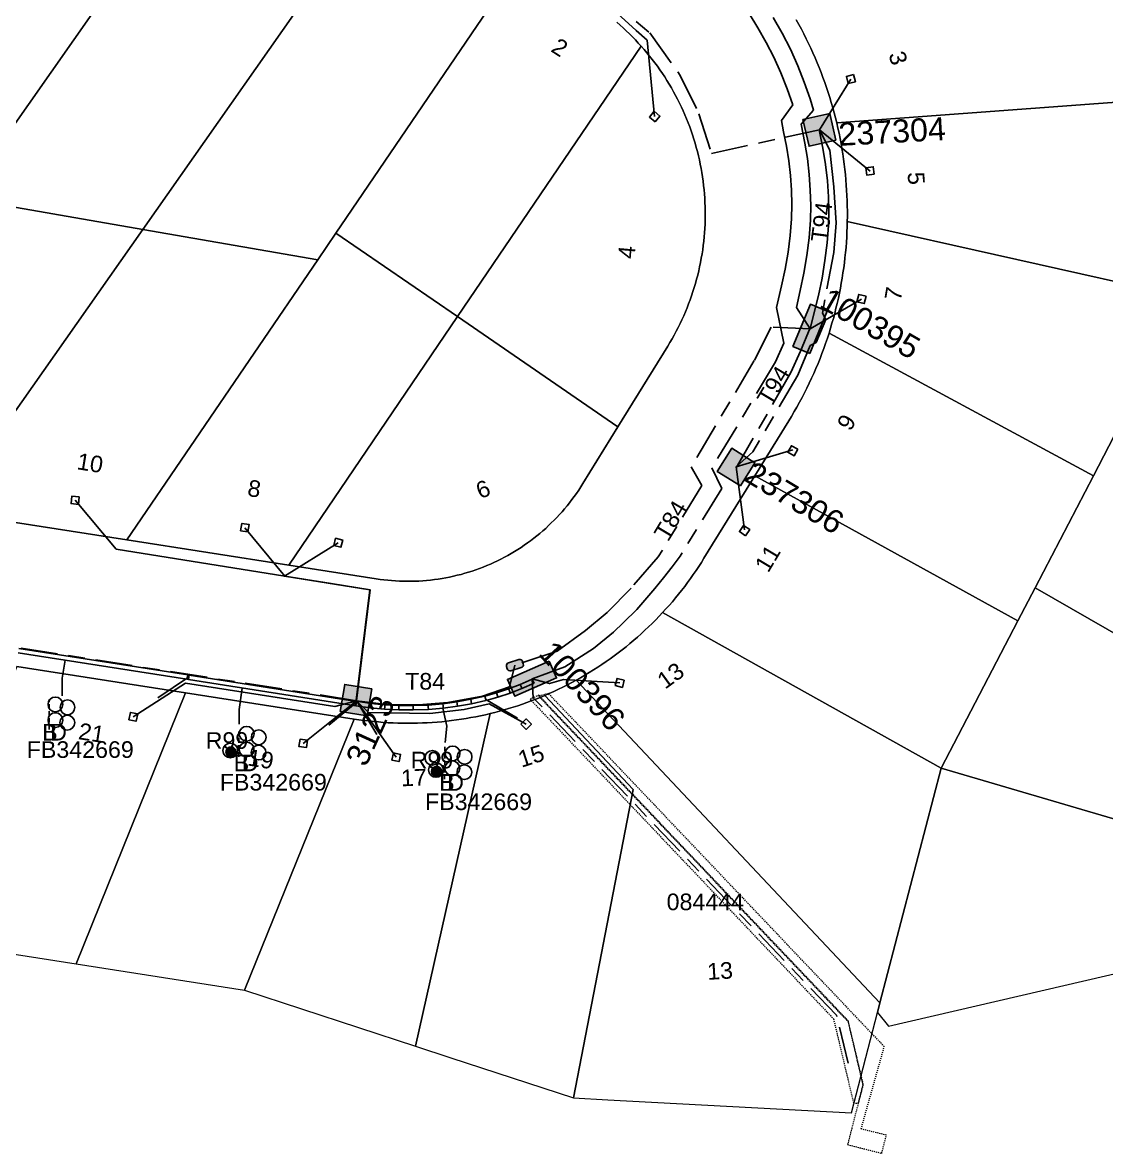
# Model space of a CAD drawing. Header units: metres. Extents: x 298214 to 299272, y 6265564 to 6266203.
# Drawn here: x 298433.9 to 298551.4, y 6265595 to 6265717.6 of the extents above; entities that cross this region are included whole.
import ezdxf
from ezdxf.enums import TextEntityAlignment as Align

# ---------------------------------------------------------------- set-up
doc = ezdxf.new("R2010")
doc.units = ezdxf.units.M
for name, pattern in [('Cable Exist UG', [8.2, 4, -1.2, 1.8, -1.2]), ('DASHED', [0.75, 0.5, -0.25]), ('HIDDEN', [0.375, 0.25, -0.125]), ('HIDDEN2', [0.1875, 0.125, -0.0625])]:
    doc.linetypes.add(name, pattern=pattern)
doc.layers.get('0').update_dxf_attribs({"color": 6})
for name, color, linetype, lineweight in [('Cadastre Land Parcels_SP_EXT', 9, 'Continuous', 5), ('Cadastre Other Property_SP_EXT', 9, 'HIDDEN', 5), ('Cadastre Roads_SP_EXT', 9, 'Continuous', 5)]:
    doc.layers.add(name, color=color, linetype=linetype, lineweight=lineweight)
for name, color, linetype in [('Duct_SP_EXT', 7, 'Continuous'), ('Equip_LV_EXT', 7, 'Continuous'), ('Mains_LV_EXT', 7, 'Continuous'), ('Mains_SL_EXT', 7, 'Continuous'), ('Services_SP_EXT', 7, 'Continuous'), ('SupportsUG_SP_LV_EXT', 7, 'Continuous'), ('SupportsUG_SP_LV_SL_EXT', 7, 'Continuous'), ('Trench_SP_EXT', 7, 'Continuous')]:
    doc.layers.add(name, color=color, linetype=linetype)
doc.layers.add('UNKNOWN_FEATURES', color=1, linetype='DASHED', plot=False)
doc.styles.add('COLUMN_LABEL', font='arial.ttf')
doc.styles.add('iecARIAL', font='arial.ttf', dxfattribs={"height": 2})
doc.styles.add('POLE_LABEL', font='arial.ttf')
doc.styles.get("Standard").update_dxf_attribs({"font": 'arial.ttf'})

# ---------------------------------------------------------------- blocks, each defined once
blk = doc.blocks.new('COLUMN_EXT')
blk.add_hatch(color=256).paths.add_polyline_path([(-1.49, 1.48), (-1.49, -1.49), (1.48, -1.49), (1.48, 1.48)])
blk.add_lwpolyline([(-1.49, -1.49), (1.48, -1.49), (1.48, 1.48), (-1.49, 1.48)], close=True)
for tag, height, style, flags, p in [('ASSET_NUM', 2.5, 'COLUMN_LABEL', 8, (2, 2)), ('STRUCTURE_PLANT_NUMBER', 0.2, 'POLE_LABEL', 9, (1.81, 0.03)), ('STREET_CODE', 0.2, 'COLUMN_LABEL', 9, (1.81, -0.2))]:
    blk.add_attdef(tag, text='', height=height, dxfattribs=dict(style=style, flags=flags)).set_placement(p, align=Align.MIDDLE_LEFT)
at = {"flags": 9}
for tag, p in [('COLUMN_TYPE', (1.81, -0.4)), ('OWNED_BY', (1.81, -0.6)), ('STATE', (1.81, -0.8)), ('USAGE', (1.81, -1)), ('LEGEND', (1.81, -1.2)), ('STREETNAME', (1.81, -1.6)), ('SUBURB', (1.81, -1.8)), ('LOCATION', (1.81, -1.4)), ('NOTES', (1.81, -2))]:
    blk.add_attdef(tag, text='', height=0.2, dxfattribs=at).set_placement(p, align=Align.MIDDLE_LEFT)
at = {"flags": 1}
blk.add_attdef('Z', (1.81, -2.35), '', height=0.2, dxfattribs=at)
blk = doc.blocks.new('PILLAR_EXT')
blk.add_hatch(color=256).paths.add_polyline_path([(-2.475, 0.99), (-2.475, -0.99), (2.475, -0.99), (2.475, 0.99)])
blk.add_lwpolyline([(-2.475, -0.99), (2.475, -0.99), (2.475, 0.99), (-2.475, 0.99)], close=True)
at = {"style": 'iecARIAL', "flags": 8}
blk.add_attdef('ASSET_NUM', (1.5, 3.5), '', height=2.5, dxfattribs=at)
for tag, p, flags in [('OWNED_BY', (0, -0.2), 9), ('STATE', (0, -0.4), 9), ('SUPPORT_TYPE', (0, -0.6), 9), ('USAGE', (0, -0.8), 9), ('LEGEND', (0, -1), 9), ('LOCATION', (0, -1.2), 9), ('NOTES', (0, -1.4), 9), ('STREETNAME', (0, -1.8), 9), ('SUBURB', (0, -2), 1), ('PARENT', (0, -1.6), 9)]:
    blk.add_attdef(tag, p, '', height=0.2, dxfattribs=dict(flags=flags))
blk = doc.blocks.new('DUCT_EXT')
blk.add_circle((0, 0.8), 0.8)
at = {"flags": 1}
blk.add_attdef('Z', (0, 0), '', height=0.2, dxfattribs=at)
at = {"flags": 9}
for tag, p in [('DUCT_CODE', (0, 0)), ('XSECT_TYPE', (0, -0.2)), ('STATE', (0, -0.6)), ('FB_REFERENCE', (0, -0.4)), ('NOTES', (0, -0.8))]:
    blk.add_attdef(tag, text='', height=0.2, dxfattribs=at).set_placement(p, align=Align.MIDDLE_LEFT)
blk = doc.blocks.new('CCP_EXT')
at = {"flags": 9}
for tag, p in [('STATE', (0, -1.8)), ('LEGEND', (0, -1.4)), ('LIFE_SUPPORT', (0, -1.6)), ('NOTES', (0, -2))]:
    blk.add_attdef(tag, text='', height=0.2, dxfattribs=at).set_placement(p, align=Align.MIDDLE_LEFT)
blk.add_wipeout([(0, 0.57), (0.57, 0), (0, -0.57), (-0.57, 0)])
blk.add_lwpolyline([(-0.57, 0), (0, 0.57), (0.57, 0), (0, -0.57), (-0.57, 0)])
at = {"flags": 1}
blk.add_attdef('Z', (0, 0), '', height=0.2, dxfattribs=at)
at = {"flags": 9}
for tag, p in [('CCP_TYPE', (0, 0)), ('CONSTRUCTED_VOLTAGE', (0, -0.2)), ('OPERATING_VOLTAGE', (0, -0.6)), ('ORIENTATION', (0, -0.8)), ('OWNED_BY', (0, -1)), ('NO_PHASES', (0, -0.4)), ('USAGE', (0, -1.2))]:
    blk.add_attdef(tag, text='', height=0.2, dxfattribs=at).set_placement(p, align=Align.MIDDLE_LEFT)
blk = doc.blocks.new('LV_STJ_EXT')
h = blk.add_hatch(color=256)
edge = h.paths.add_edge_path()
edge.add_ellipse((-0.59, 0.13), major_axis=(0.226, 0.226), ratio=1, start_angle=45, end_angle=135)
edge.add_line((-0.91, 0.13), (-0.91, -0.13))
edge.add_ellipse((-0.59, -0.13), major_axis=(0.226, 0.226), ratio=1, start_angle=135, end_angle=225)
edge.add_line((-0.59, -0.45), (0.59, -0.45))
edge.add_ellipse((0.59, -0.13), major_axis=(-0.226, 0.226), ratio=1, start_angle=135, end_angle=225)
edge.add_line((0.91, -0.13), (0.91, 0.13))
edge.add_ellipse((0.59, 0.13), major_axis=(-0.226, 0.226), ratio=1, start_angle=225, end_angle=315)
edge.add_line((0.59, 0.45), (-0.59, 0.45))
blk.add_lwpolyline([(-0.91, 0.13), (-0.91, -0.13, 0.414214), (-0.59, -0.45), (0.59, -0.45, 0.414214), (0.91, -0.13), (0.91, 0.13, 0.414214), (0.59, 0.45), (-0.59, 0.45, 0.414214)], format="xyb", close=True)
at = {"flags": 1}
blk.add_attdef('Z', (0, 0), '', height=0.2, dxfattribs=at)
at = {"flags": 9}
for tag, p in [('ORIENTATION', (0, 0)), ('USAGE', (0, -0.2)), ('LEGEND', (0, -0.4)), ('NOTES', (0, -0.6))]:
    blk.add_attdef(tag, text='', height=0.2, dxfattribs=at).set_placement(p, align=Align.MIDDLE_LEFT)
blk = doc.blocks.new('CABLE_LARGE_EXT')
h = blk.add_hatch(color=256)
edge = h.paths.add_edge_path()
edge.add_arc((0, 0.55), 0.55, 0, 360)
blk.add_circle((0, 0.55), 0.55)
at = {"flags": 1}
blk.add_attdef('Z', (0, 0), '', height=0.2, dxfattribs=at)
at = {"flags": 9}
for tag, p in [('COND_CODE', (0, 0)), ('STATE', (0, -0.4)), ('XSECT_SIZE', (0, -0.6)), ('FB_REFERENCE', (0, -0.2)), ('NOTES', (0, -0.8))]:
    blk.add_attdef(tag, text='', height=0.2, dxfattribs=at).set_placement(p, align=Align.MIDDLE_LEFT)

msp = doc.modelspace()

# ---------------------------------------------------------------- linework, layer by layer
at = {"layer": 'Cadastre Land Parcels_SP_EXT', "linetype": 'Continuous'}
for points in [[(298449, 6265729.46), (298429.24, 6265732.55), (298407.8, 6265701.99), (298427.34, 6265698.6), (298449, 6265729.46)], [(298468.76, 6265726.36), (298449, 6265729.46), (298427.34, 6265698.6), (298446.89, 6265695.21), (298468.76, 6265726.36)], [(298467.82, 6265694.81), (298487.25, 6265723.35), (298486.84, 6265723.45), (298486.44, 6265723.54), (298486.03, 6265723.63), (298485.62, 6265723.71), (298485.21, 6265723.78), (298484.8, 6265723.85), (298468.76, 6265726.36), (298446.89, 6265695.21), (298465.86, 6265691.92), (298467.82, 6265694.81)], [(298503.81, 6265682.54), (298504.05, 6265682.94), (298504.28, 6265683.34), (298504.51, 6265683.75), (298504.73, 6265684.16), (298504.95, 6265684.58), (298505.15, 6265685), (298505.35, 6265685.42), (298505.55, 6265685.84), (298505.73, 6265686.27), (298505.91, 6265686.7), (298506.08, 6265687.14), (298506.24, 6265687.57), (298506.4, 6265688.01), (298506.55, 6265688.46), (298506.69, 6265688.9), (298506.82, 6265689.35), (298506.94, 6265689.8), (298507.06, 6265690.25), (298507.17, 6265690.7), (298507.27, 6265691.16), (298507.37, 6265691.62), (298507.45, 6265692.08), (298507.53, 6265692.54), (298507.6, 6265693), (298507.66, 6265693.46), (298507.72, 6265693.92), (298507.76, 6265694.39), (298507.8, 6265694.85), (298507.83, 6265695.32), (298507.86, 6265695.78), (298507.87, 6265696.25), (298507.88, 6265696.72), (298507.88, 6265697.18), (298507.87, 6265697.65), (298507.85, 6265698.12), (298507.82, 6265698.58), (298507.79, 6265699.05), (298507.75, 6265699.51), (298507.7, 6265699.98), (298507.64, 6265700.44), (298507.58, 6265700.9), (298507.51, 6265701.36), (298507.43, 6265701.82), (298507.34, 6265702.28), (298507.24, 6265702.74), (298507.14, 6265703.19), (298507.03, 6265703.65), (298506.91, 6265704.1), (298506.78, 6265704.55), (298506.64, 6265704.99), (298506.5, 6265705.44), (298506.35, 6265705.88), (298506.19, 6265706.32), (298506.03, 6265706.76), (298505.86, 6265707.19), (298505.68, 6265707.62), (298505.49, 6265708.05), (298505.3, 6265708.47), (298505.09, 6265708.89), (298504.88, 6265709.31), (298504.67, 6265709.72), (298504.45, 6265710.13), (298504.22, 6265710.54), (298503.98, 6265710.94), (298503.73, 6265711.34), (298503.48, 6265711.73), (298503.23, 6265712.12), (298502.96, 6265712.51), (298502.69, 6265712.89), (298502.42, 6265713.26), (298502.13, 6265713.63), (298501.84, 6265714), (298501.55, 6265714.36), (298501.25, 6265714.72), (298500.94, 6265715.07), (298481.03, 6265685.75), (298498.42, 6265673.82), (298503.81, 6265682.54)], [(298565.69, 6265698.69), (298564.2, 6265709.85), (298522.13, 6265706.74), (298522.26, 6265706.18), (298522.38, 6265705.63), (298522.49, 6265705.07), (298522.6, 6265704.51), (298522.69, 6265703.96), (298522.78, 6265703.4), (298522.87, 6265702.83), (298522.94, 6265702.27), (298523.01, 6265701.71), (298523.07, 6265701.14), (298523.13, 6265700.58), (298523.17, 6265700.01), (298523.21, 6265699.45), (298523.24, 6265698.88), (298523.26, 6265698.31), (298523.28, 6265697.75), (298523.29, 6265697.18), (298523.29, 6265696.61), (298523.28, 6265696.05), (298560.04, 6265687.83), (298565.69, 6265698.69)], [(298446.89, 6265695.21), (298427.34, 6265698.6), (298405.66, 6265667.7), (298425.42, 6265664.62), (298446.89, 6265695.21)], [(298465.86, 6265691.92), (298446.89, 6265695.21), (298425.42, 6265664.62), (298445.18, 6265661.54), (298465.86, 6265691.92)], [(298481.03, 6265685.75), (298467.82, 6265694.81), (298465.86, 6265691.92), (298445.18, 6265661.54), (298462.72, 6265658.81), (298481.03, 6265685.75)], [(298476.41, 6265657.07), (298476.83, 6265657.09), (298477.25, 6265657.12), (298477.67, 6265657.15), (298478.09, 6265657.19), (298478.51, 6265657.24), (298478.93, 6265657.3), (298479.34, 6265657.37), (298479.76, 6265657.44), (298480.17, 6265657.52), (298480.58, 6265657.61), (298480.99, 6265657.71), (298481.4, 6265657.81), (298481.81, 6265657.93), (298482.21, 6265658.05), (298482.62, 6265658.17), (298483.01, 6265658.31), (298483.41, 6265658.45), (298483.8, 6265658.6), (298484.2, 6265658.76), (298484.58, 6265658.93), (298484.97, 6265659.1), (298485.35, 6265659.28), (298485.73, 6265659.47), (298486.1, 6265659.66), (298486.47, 6265659.86), (298486.84, 6265660.07), (298487.2, 6265660.29), (298487.56, 6265660.51), (298487.91, 6265660.74), (298488.26, 6265660.97), (298488.61, 6265661.22), (298488.95, 6265661.46), (298489.29, 6265661.72), (298489.62, 6265661.98), (298489.94, 6265662.25), (298490.26, 6265662.52), (298490.58, 6265662.8), (298490.89, 6265663.09), (298491.19, 6265663.38), (298491.49, 6265663.68), (298491.79, 6265663.98), (298492.07, 6265664.29), (298492.36, 6265664.6), (298492.63, 6265664.92), (298492.9, 6265665.24), (298493.17, 6265665.57), (298493.42, 6265665.91), (298493.67, 6265666.25), (298493.92, 6265666.59), (298494.16, 6265666.94), (298494.39, 6265667.29), (298494.61, 6265667.65), (298498.42, 6265673.82), (298481.03, 6265685.75), (298462.72, 6265658.81), (298472.2, 6265657.33), (298472.62, 6265657.27), (298473.04, 6265657.21), (298473.46, 6265657.17), (298473.88, 6265657.13), (298474.3, 6265657.1), (298474.72, 6265657.08), (298475.14, 6265657.07), (298475.56, 6265657.06), (298475.99, 6265657.06), (298476.41, 6265657.07)], [(298543.64, 6265656.36), (298549.97, 6265668.5), (298521.3, 6265683.96), (298521.12, 6265683.4), (298520.93, 6265682.85), (298520.74, 6265682.3), (298520.53, 6265681.76), (298520.32, 6265681.21), (298520.11, 6265680.67), (298519.88, 6265680.13), (298519.65, 6265679.6), (298519.41, 6265679.07), (298519.16, 6265678.54), (298518.91, 6265678.01), (298518.65, 6265677.49), (298518.38, 6265676.98), (298518.1, 6265676.46), (298517.82, 6265675.95), (298517.53, 6265675.45), (298517.24, 6265674.94), (298516.93, 6265674.45), (298513.26, 6265668.49), (298541.76, 6265652.76), (298543.64, 6265656.36)], [(298541.76, 6265652.76), (298513.26, 6265668.49), (298507.74, 6265659.55), (298507.46, 6265659.1), (298507.17, 6265658.66), (298506.88, 6265658.22), (298506.58, 6265657.78), (298506.28, 6265657.35), (298505.96, 6265656.92), (298505.65, 6265656.5), (298505.32, 6265656.08), (298504.99, 6265655.67), (298504.66, 6265655.26), (298504.32, 6265654.85), (298503.97, 6265654.45), (298503.62, 6265654.06), (298503.26, 6265653.67), (298533.44, 6265636.8), (298541.76, 6265652.76)], [(298566.18, 6265627.62), (298566.29, 6265628), (298566.41, 6265628.38), (298566.53, 6265628.76), (298566.67, 6265629.13), (298566.81, 6265629.51), (298566.96, 6265629.88), (298567.11, 6265630.25), (298567.27, 6265630.61), (298567.44, 6265630.97), (298567.61, 6265631.33), (298567.79, 6265631.69), (298567.98, 6265632.04), (298568.17, 6265632.39), (298568.37, 6265632.73), (298568.58, 6265633.07), (298572.68, 6265639.71), (298543.64, 6265656.36), (298541.76, 6265652.76), (298533.44, 6265636.8), (298566.07, 6265627.23), (298566.18, 6265627.62)], [(298533.44, 6265636.8), (298503.26, 6265653.67), (298502.89, 6265653.27), (298502.51, 6265652.88), (298502.13, 6265652.5), (298501.74, 6265652.12), (298501.34, 6265651.75), (298500.94, 6265651.38), (298500.54, 6265651.02), (298500.13, 6265650.67), (298499.71, 6265650.32), (298499.29, 6265649.97), (298498.87, 6265649.64), (298498.44, 6265649.31), (298498.01, 6265648.98), (298497.57, 6265648.66), (298497.12, 6265648.35), (298496.68, 6265648.04), (298496.22, 6265647.75), (298495.77, 6265647.45), (298495.31, 6265647.17), (298494.84, 6265646.89), (298494.37, 6265646.61), (298493.9, 6265646.35), (298526.82, 6265611.38), (298533.44, 6265636.8)], [(298451.53, 6265644.98), (298433.26, 6265647.83), (298421.38, 6265618.44), (298439.66, 6265615.59), (298451.53, 6265644.98)], [(298526.54, 6265610.32), (298526.82, 6265611.38), (298493.9, 6265646.35), (298493.42, 6265646.09), (298492.94, 6265645.83), (298492.45, 6265645.59), (298491.96, 6265645.35), (298491.47, 6265645.11), (298490.97, 6265644.89), (298490.47, 6265644.67), (298500.06, 6265634.48), (298493.61, 6265601.06), (298497.33, 6265600.86), (298523.72, 6265599.45), (298526.54, 6265610.32)], [(298469.81, 6265642.13), (298451.53, 6265644.98), (298439.66, 6265615.59), (298457.94, 6265612.74), (298469.81, 6265642.13)], [(298500.06, 6265634.48), (298490.47, 6265644.67), (298489.99, 6265644.47), (298489.51, 6265644.28), (298489.02, 6265644.09), (298488.54, 6265643.91), (298488.05, 6265643.74), (298487.55, 6265643.57), (298487.06, 6265643.41), (298486.56, 6265643.26), (298486.07, 6265643.11), (298485.56, 6265642.97), (298485.06, 6265642.84), (298484.56, 6265642.72), (298476.46, 6265606.66), (298480.3, 6265605.4), (298493.61, 6265601.06), (298500.06, 6265634.48)], [(298484.56, 6265642.72), (298484.04, 6265642.6), (298483.52, 6265642.48), (298483, 6265642.38), (298482.48, 6265642.28), (298481.96, 6265642.19), (298481.44, 6265642.1), (298480.91, 6265642.03), (298480.38, 6265641.96), (298479.86, 6265641.89), (298479.33, 6265641.84), (298478.8, 6265641.79), (298478.27, 6265641.75), (298477.74, 6265641.72), (298477.21, 6265641.7), (298476.68, 6265641.68), (298476.15, 6265641.67), (298475.62, 6265641.67), (298475.09, 6265641.67), (298474.56, 6265641.69), (298474.03, 6265641.71), (298473.5, 6265641.73), (298472.97, 6265641.77), (298472.44, 6265641.81), (298471.92, 6265641.86), (298471.39, 6265641.92), (298470.86, 6265641.98), (298470.34, 6265642.06), (298469.81, 6265642.13), (298457.94, 6265612.74), (298476.46, 6265606.66), (298484.56, 6265642.72)]]:
    msp.add_lwpolyline(points, close=True, dxfattribs=at)
for points in [[(298487.25, 6265723.35), (298467.82, 6265694.81), (298481.03, 6265685.75), (298500.94, 6265715.07), (298500.94, 6265715.07), (298500.62, 6265715.41), (298500.31, 6265715.75), (298499.98, 6265716.08), (298499.65, 6265716.41), (298499.32, 6265716.73), (298498.98, 6265717.05), (298498.64, 6265717.36), (298498.28, 6265717.66)], [(298517.75, 6265717.91), (298518.03, 6265717.4), (298518.3, 6265716.9), (298518.56, 6265716.39), (298518.82, 6265715.88), (298519.07, 6265715.37), (298519.32, 6265714.85), (298519.56, 6265714.33), (298519.79, 6265713.8), (298520.01, 6265713.27), (298520.23, 6265712.74), (298520.44, 6265712.21), (298520.64, 6265711.67), (298520.83, 6265711.13), (298521.02, 6265710.59), (298521.2, 6265710.05), (298521.38, 6265709.5), (298521.54, 6265708.95), (298521.7, 6265708.4), (298521.85, 6265707.85), (298521.99, 6265707.29), (298522.13, 6265706.74), (298564.2, 6265709.85)], [(298560.04, 6265687.83), (298523.28, 6265696.05), (298523.27, 6265695.49), (298523.24, 6265694.93), (298523.22, 6265694.37), (298523.18, 6265693.81), (298523.14, 6265693.26), (298523.09, 6265692.7), (298523.03, 6265692.14), (298522.96, 6265691.59), (298522.89, 6265691.03), (298522.81, 6265690.48), (298522.72, 6265689.93), (298522.63, 6265689.38), (298522.53, 6265688.83), (298522.42, 6265688.28), (298522.31, 6265687.74), (298522.18, 6265687.19), (298522.05, 6265686.65), (298521.92, 6265686.1), (298521.77, 6265685.56), (298521.62, 6265685.03), (298521.46, 6265684.49), (298521.3, 6265683.96), (298549.97, 6265668.5), (298552.77, 6265673.86)], [(298552.77, 6265673.86), (298549.97, 6265668.5), (298543.64, 6265656.36), (298572.68, 6265639.71)], [(298566.07, 6265627.23), (298533.44, 6265636.8), (298526.82, 6265611.38), (298526.54, 6265610.32), (298527.73, 6265608.82), (298565.75, 6265617.64)]]:
    msp.add_lwpolyline(points, dxfattribs=at)
at = {"layer": 'Duct_SP_EXT'}
for p, q in [((298433.4, 6265649.3), (298451.69, 6265646.44)), ((298433.47, 6265649.78), (298451.77, 6265646.91)), ((298451.69, 6265646.44), (298451.73, 6265646.67)), ((298451.77, 6265646.91), (298451.73, 6265646.67)), ((298451.77, 6265646.91), (298451.93, 6265646.89)), ((298451.85, 6265646.41), (298451.89, 6265646.65)), ((298451.86, 6265646.41), (298451.89, 6265646.65)), ((298451.93, 6265646.89), (298451.89, 6265646.65)), ((298451.93, 6265646.89), (298451.89, 6265646.65)), ((298451.93, 6265646.89), (298470.08, 6265644.04)), ((298451.69, 6265646.44), (298451.85, 6265646.41)), ((298451.86, 6265646.41), (298470.01, 6265643.57)), ((298485.26, 6265644.97), (298486.56, 6265645.39)), ((298486.56, 6265645.39), (298487.82, 6265645.87)), ((298486.56, 6265645.39), (298486.64, 6265645.17)), ((298486.72, 6265644.94), (298488, 6265645.43)), ((298487.82, 6265645.87), (298489.13, 6265646.44)), ((298487.82, 6265645.87), (298487.91, 6265645.65)), ((298488, 6265645.43), (298487.91, 6265645.65)), ((298488, 6265645.43), (298489.32, 6265646)), ((298489.13, 6265646.44), (298489.22, 6265646.22)), ((298489.32, 6265646), (298489.22, 6265646.22)), ((298480.94, 6265643.99), (298482.45, 6265644.27)), ((298482.45, 6265644.27), (298483.99, 6265644.6)), ((298482.45, 6265644.27), (298482.5, 6265644.03)), ((298482.55, 6265643.79), (298484.09, 6265644.13)), ((298483.97, 6265644.6), (298485.26, 6265644.97)), ((298483.97, 6265644.6), (298484.04, 6265644.37)), ((298483.99, 6265644.6), (298484.04, 6265644.37)), ((298484.09, 6265644.13), (298484.04, 6265644.37)), ((298484.11, 6265644.14), (298484.04, 6265644.37)), ((298484.11, 6265644.14), (298485.4, 6265644.51)), ((298485.26, 6265644.97), (298485.33, 6265644.74)), ((298485.4, 6265644.51), (298485.33, 6265644.74)), ((298485.4, 6265644.51), (298486.72, 6265644.94)), ((298486.72, 6265644.94), (298486.64, 6265645.17)), ((298469.99, 6265643.57), (298470.03, 6265643.81)), ((298469.99, 6265643.57), (298471.56, 6265643.35)), ((298470.01, 6265643.57), (298470.04, 6265643.81)), ((298470.06, 6265644.05), (298470.03, 6265643.81)), ((298470.08, 6265644.04), (298470.04, 6265643.81)), ((298470.06, 6265644.05), (298471.62, 6265643.82)), ((298471.56, 6265643.35), (298471.59, 6265643.59)), ((298471.56, 6265643.35), (298473.11, 6265643.2)), ((298471.62, 6265643.82), (298471.59, 6265643.59)), ((298471.62, 6265643.82), (298473.15, 6265643.68)), ((298473.11, 6265643.2), (298473.13, 6265643.44)), ((298473.11, 6265643.2), (298474.66, 6265643.12)), ((298473.15, 6265643.68), (298473.13, 6265643.44)), ((298473.15, 6265643.68), (298474.67, 6265643.6)), ((298474.66, 6265643.12), (298474.67, 6265643.36)), ((298474.66, 6265643.12), (298476.23, 6265643.11)), ((298474.67, 6265643.6), (298476.23, 6265643.59)), ((298474.67, 6265643.6), (298474.67, 6265643.36)), ((298476.23, 6265643.59), (298477.83, 6265643.65)), ((298476.23, 6265643.59), (298476.23, 6265643.35)), ((298476.23, 6265643.11), (298476.23, 6265643.35)), ((298476.23, 6265643.11), (298477.86, 6265643.18)), ((298477.83, 6265643.65), (298479.42, 6265643.79)), ((298477.83, 6265643.65), (298477.84, 6265643.42)), ((298477.86, 6265643.18), (298477.84, 6265643.42)), ((298477.86, 6265643.18), (298479.47, 6265643.31)), ((298479.42, 6265643.79), (298480.94, 6265643.99)), ((298479.42, 6265643.79), (298479.45, 6265643.55)), ((298479.47, 6265643.31), (298479.45, 6265643.55)), ((298479.47, 6265643.31), (298481.02, 6265643.52)), ((298480.94, 6265643.99), (298480.98, 6265643.76)), ((298481.02, 6265643.52), (298480.98, 6265643.76)), ((298481.02, 6265643.52), (298482.55, 6265643.79)), ((298482.55, 6265643.79), (298482.5, 6265644.03))]:
    msp.add_line(p, q, dxfattribs=at)
for points in [[(298438.16, 6265644.64), (298438.16, 6265646.56), (298438.48, 6265648.51)], [(298457.35, 6265641.59), (298457.36, 6265643.18), (298457.68, 6265645.46)], [(298479.7, 6265639.58), (298479.87, 6265641.36), (298479.43, 6265643.29)]]:
    msp.add_lwpolyline(points, dxfattribs=at)
at = {"layer": 'Mains_LV_EXT', "linetype": 'Cable Exist UG'}
for points in [[(298515.23, 6265718.18), (298516.22, 6265716.49), (298517.11, 6265714.73), (298517.91, 6265712.94), (298518.62, 6265711.15), (298519.26, 6265709.36), (298519.63, 6265708.13), (298518.27, 6265706.62), (298518.68, 6265704.57), (298518.95, 6265702.88), (298519.15, 6265701.17), (298519.27, 6265699.47), (298519.32, 6265697.81), (298519.28, 6265696.19), (298519.13, 6265694.29), (298518.89, 6265692.38), (298518.57, 6265690.47), (298518.17, 6265688.59), (298517.78, 6265686.73), (298519.24, 6265684.43)], [(298519.24, 6265684.43), (298519.7, 6265686.2), (298520.15, 6265688.03), (298520.54, 6265689.91), (298520.85, 6265691.82), (298521.1, 6265693.75), (298521.25, 6265695.61), (298521.25, 6265695.61), (298521.29, 6265697.17), (298521.24, 6265698.75), (298521.12, 6265700.47), (298520.91, 6265702.25), (298520.63, 6265704.02), (298520.23, 6265706)], [(298470.07, 6265644.12), (298415.23, 6265652.69)], [(298470.07, 6265644.12), (298473.37, 6265643.69), (298476.8, 6265643.67), (298479.96, 6265643.92), (298483.72, 6265644.62), (298486.67, 6265645.61), (298487.24, 6265647.97)]]:
    msp.add_lwpolyline(points, dxfattribs=at)
at = {"layer": 'Trench_SP_EXT', "linetype": 'Cable Exist UG'}
for points in [[(298451.86, 6265646.65), (298448, 6265644.08)], [(298470.15, 6265644.01), (298466.63, 6265641.13)], [(298470.23, 6265643.89), (298472.46, 6265640.1)]]:
    msp.add_lwpolyline(points, dxfattribs=at)
at = {"layer": 'UNKNOWN_FEATURES'}
for points in [[(298436.75, 6265640.99), (298436.75, 6265644.25)], [(298457.32, 6265638.04), (298457.33, 6265640.9)], [(298479.61, 6265635.6), (298479.66, 6265639.1)]]:
    msp.add_lwpolyline(points, dxfattribs=at)

# ---------------------------------------------------------------- block references
at = {"layer": 'Duct_SP_EXT'}
for name, p in [('DUCT_EXT', (298437.43, 6265642.91)), ('DUCT_EXT', (298438.74, 6265642.6)), ('DUCT_EXT', (298437.43, 6265641.21)), ('DUCT_EXT', (298438.72, 6265640.94)), ('DUCT_EXT', (298458.16, 6265639.73)), ('DUCT_EXT', (298459.47, 6265639.35)), ('DUCT_EXT', (298456.39, 6265637.92)), ('DUCT_EXT', (298458.15, 6265638.03)), ('DUCT_EXT', (298459.45, 6265637.69)), ('CABLE_LARGE_EXT', (298456.47, 6265638.01)), ('DUCT_EXT', (298478.3, 6265637.12)), ('DUCT_EXT', (298480.49, 6265637.6)), ('DUCT_EXT', (298481.79, 6265637.23)), ('DUCT_EXT', (298478.68, 6265635.81)), ('CABLE_LARGE_EXT', (298478.76, 6265635.89)), ('DUCT_EXT', (298480.46, 6265635.98)), ('DUCT_EXT', (298481.77, 6265635.57))]:
    msp.add_blockref(name, p, dxfattribs=at)
at = {"layer": 'Equip_LV_EXT', "rotation": 16.82214234753981}
msp.add_blockref('LV_STJ_EXT', (298487.24, 6265647.97), dxfattribs=at)
at = {"layer": 'SupportsUG_SP_LV_EXT'}
ref = msp.add_blockref('PILLAR_EXT', (298519.24, 6265684.43), dxfattribs=dict(at, rotation=67.48980696135476))
ref.add_attrib('ASSET_NUM', '100395', dxfattribs={"layer": '0', "height": 2.5, "rotation": 329.987, "style": 'iecARIAL'}).set_placement((298520.74, 6265687.93), align=Align.MIDDLE_LEFT)
ref = msp.add_blockref('PILLAR_EXT', (298489.1, 6265646.5), dxfattribs=dict(at, rotation=203.4872051738857))
ref.add_attrib('ASSET_NUM', '100396', dxfattribs={"layer": '0', "height": 2.5, "rotation": 312.7854, "style": 'iecARIAL'}).set_placement((298490.6, 6265650), align=Align.MIDDLE_LEFT)
at = {"layer": 'SupportsUG_SP_LV_SL_EXT'}
ref = msp.add_blockref('COLUMN_EXT', (298520.25, 6265706), dxfattribs=dict(at, rotation=102.9215677439573))
ref.add_attrib('ASSET_NUM', '237304', dxfattribs={"layer": '0', "height": 2.5, "rotation": 3.1886, "style": 'COLUMN_LABEL'}).set_placement((298522.25, 6265706.75), align=Align.TOP_LEFT)
ref = msp.add_blockref('COLUMN_EXT', (298511.22, 6265669.45), dxfattribs=dict(at, rotation=57.87428499620665))
ref.add_attrib('ASSET_NUM', '237306', dxfattribs={"layer": '0', "height": 2.5, "rotation": 328.9662, "style": 'COLUMN_LABEL'}).set_placement((298513.22, 6265670.2), align=Align.TOP_LEFT)
ref = msp.add_blockref('COLUMN_EXT', (298470.02, 6265644.18), dxfattribs=dict(at, rotation=350.5420947300937))
ref.add_attrib('ASSET_NUM', '3123', dxfattribs={"layer": '0', "height": 2.5, "rotation": 65.5723, "style": 'COLUMN_LABEL'}).set_placement((298472.02, 6265644.93), align=Align.TOP_RIGHT)

# ---------------------------------------------------------------- texts
at = {"layer": 'Cadastre Land Parcels_SP_EXT'}
for s, rotation, p in [('2', 327.2302, (298491.04, 6265714.56)), ('3', 286.7071, (298527.73, 6265714.19)), ('5', 273.9957, (298529.81, 6265701.38)), ('4', 85.0003, (298500.2, 6265691.95)), ('7', 80.045, (298529.07, 6265687.39)), ('9', 58.9622, (298523.6, 6265673.23)), ('10', 350.8421, (298439.67, 6265669.22)), ('8', 350.8005, (298458.16, 6265666.33)), ('6', 22.1324, (298483.48, 6265665.95)), ('11', 59.1531, (298514.7, 6265657.89)), ('13', 35.8604, (298503.52, 6265645.3)), ('21', 351.0949, (298439.83, 6265639.96)), ('15', 17.9121, (298487.95, 6265636.84)), ('19', 351.1106, (298458.17, 6265637.11)), ('17', 2.3125, (298474.92, 6265634.83)), ('13', 3.4763, (298508.14, 6265613.85))]:
    msp.add_text(s, height=1.8, rotation=rotation, dxfattribs=at).set_placement(p)
at = {"layer": 'Cadastre Other Property_SP_EXT'}
msp.add_text('084444', height=1.8, dxfattribs=at).set_placement((298503.69, 6265621.41))
at = {"layer": 'Duct_SP_EXT'}
for s, p in [('B', (298435.99, 6265639.8)), ('D', (298436.86, 6265639.8)), ('R99', (298453.72, 6265638.9)), ('FB342669', (298434.32, 6265637.92)), ('B', (298456.76, 6265636.47)), ('D', (298457.62, 6265636.47)), ('R99', (298475.94, 6265636.78)), ('FB342669', (298455.25, 6265634.38)), ('B', (298479.04, 6265634.36)), ('D', (298479.9, 6265634.36)), ('FB342669', (298477.5, 6265632.26))]:
    msp.add_text(s, height=1.8, dxfattribs=at).set_placement(p)
at = {"layer": 'Mains_LV_EXT'}
for s, rotation, p in [('T94', 82.5519, (298521.1, 6265693.75)), ('T94', 58.9641, (298514.93, 6265675.96)), ('T84', 59.154, (298503.78, 6265661.37)), ('T84', 359.6777, (298475.34, 6265645.33))]:
    msp.add_text(s, height=1.8, rotation=rotation, dxfattribs=at).set_placement(p)

# ---------------------------------------------------------------- next in the draw order: block references
at = {"layer": 'Services_SP_EXT'}
for p, rotation in [((298523.67, 6265711.5), 239.6217737458802), ((298502.39, 6265707.44), 95.2676971256887), ((298525.75, 6265701.53), 143.5349081358011), ((298524.82, 6265687.66), 210.5924824015118), ((298517.38, 6265671.21), 195.8727288238611), ((298439.56, 6265665.84), 129.5592849822655), ((298457.97, 6265662.87), 125.5166584571994), ((298512.15, 6265662.56), 101.0630807545846), ((298468.09, 6265661.24), 30.87242126440167), ((298498.61, 6265646.05), 210.9417281253851), ((298445.87, 6265642.37), 213.0412732091112), ((298464.29, 6265639.49), 217.1653320847625), ((298474.38, 6265637.99), 303.2187547774234)]:
    msp.add_blockref('CCP_EXT', p, dxfattribs=dict(at, rotation=rotation))
msp.add_blockref('CCP_EXT', (298488.47, 6265641.58), dxfattribs=at)

# ---------------------------------------------------------------- next in the draw order: linework, layer by layer
at = {"layer": 'Cadastre Other Property_SP_EXT', "linetype": 'HIDDEN2'}
for points in [[(298489.82, 6265644.7), (298488.89, 6265644.28), (298521.78, 6265609.64), (298523.95, 6265600.52), (298524.47, 6265600.49), (298525.01, 6265602.54), (298523.38, 6265609.41), (298489.82, 6265644.7)], [(298527.29, 6265606.62), (298490.88, 6265644.9), (298489.82, 6265644.61), (298523.36, 6265609.33), (298524.97, 6265602.42), (298523.31, 6265596), (298527.01, 6265595.05), (298527.52, 6265597.02), (298524.78, 6265597.7), (298527.29, 6265606.62)]]:
    msp.add_lwpolyline(points, close=True, dxfattribs=at)
at = {"layer": 'Cadastre Roads_SP_EXT', "linetype": 'Continuous'}
for points in [[(298433.26, 6265647.83), (298451.53, 6265644.98), (298469.81, 6265642.13), (298470.34, 6265642.06), (298470.86, 6265641.98), (298471.39, 6265641.92), (298471.92, 6265641.86), (298472.44, 6265641.81), (298472.97, 6265641.77), (298473.5, 6265641.73), (298474.03, 6265641.71), (298474.56, 6265641.69), (298475.09, 6265641.67), (298475.62, 6265641.67), (298476.15, 6265641.67), (298476.68, 6265641.68), (298477.21, 6265641.7), (298477.74, 6265641.72), (298478.27, 6265641.75), (298478.8, 6265641.79), (298479.33, 6265641.84), (298479.86, 6265641.89), (298480.38, 6265641.96), (298480.91, 6265642.03), (298481.44, 6265642.1), (298481.96, 6265642.19), (298482.48, 6265642.28), (298483, 6265642.38), (298483.52, 6265642.48), (298484.04, 6265642.6), (298484.56, 6265642.72), (298485.06, 6265642.84), (298485.56, 6265642.97), (298486.07, 6265643.11), (298486.56, 6265643.26), (298487.06, 6265643.41), (298487.55, 6265643.57), (298488.05, 6265643.74), (298488.54, 6265643.91), (298489.02, 6265644.09), (298489.51, 6265644.28), (298489.99, 6265644.47), (298490.47, 6265644.67), (298490.97, 6265644.89), (298491.47, 6265645.11), (298491.96, 6265645.35), (298492.45, 6265645.59), (298492.94, 6265645.83), (298493.42, 6265646.09), (298493.9, 6265646.35), (298494.37, 6265646.61), (298494.84, 6265646.89), (298495.31, 6265647.17), (298495.77, 6265647.45), (298496.22, 6265647.75), (298496.68, 6265648.04), (298497.12, 6265648.35), (298497.57, 6265648.66), (298498.01, 6265648.98), (298498.44, 6265649.31), (298498.87, 6265649.64), (298499.29, 6265649.97), (298499.71, 6265650.32), (298500.13, 6265650.67), (298500.54, 6265651.02), (298500.94, 6265651.38), (298501.34, 6265651.75), (298501.74, 6265652.12), (298502.13, 6265652.5), (298502.51, 6265652.88), (298502.89, 6265653.27), (298503.26, 6265653.67), (298503.62, 6265654.06), (298503.97, 6265654.45), (298504.32, 6265654.85), (298504.66, 6265655.26), (298504.99, 6265655.67), (298505.32, 6265656.08), (298505.65, 6265656.5), (298505.96, 6265656.92), (298506.28, 6265657.35), (298506.58, 6265657.78), (298506.88, 6265658.22), (298507.17, 6265658.66), (298507.46, 6265659.1), (298507.74, 6265659.55), (298513.26, 6265668.49), (298516.93, 6265674.45), (298517.24, 6265674.94), (298517.53, 6265675.45), (298517.82, 6265675.95), (298518.1, 6265676.46), (298518.38, 6265676.98), (298518.65, 6265677.49), (298518.91, 6265678.01), (298519.16, 6265678.54), (298519.41, 6265679.07), (298519.65, 6265679.6), (298519.88, 6265680.13), (298520.11, 6265680.67), (298520.32, 6265681.21), (298520.53, 6265681.76), (298520.74, 6265682.3), (298520.93, 6265682.85), (298521.12, 6265683.4), (298521.3, 6265683.96), (298521.46, 6265684.49), (298521.62, 6265685.03), (298521.77, 6265685.56), (298521.92, 6265686.1), (298522.05, 6265686.65), (298522.18, 6265687.19), (298522.31, 6265687.74), (298522.42, 6265688.28), (298522.53, 6265688.83), (298522.63, 6265689.38), (298522.72, 6265689.93), (298522.81, 6265690.48), (298522.89, 6265691.03), (298522.96, 6265691.59), (298523.03, 6265692.14), (298523.09, 6265692.7), (298523.14, 6265693.26), (298523.18, 6265693.81), (298523.22, 6265694.37), (298523.24, 6265694.93), (298523.27, 6265695.49), (298523.28, 6265696.05), (298523.29, 6265696.61), (298523.29, 6265697.18), (298523.28, 6265697.75), (298523.26, 6265698.31), (298523.24, 6265698.88), (298523.21, 6265699.45), (298523.17, 6265700.01), (298523.13, 6265700.58), (298523.07, 6265701.14), (298523.01, 6265701.71), (298522.94, 6265702.27), (298522.87, 6265702.83), (298522.78, 6265703.4), (298522.69, 6265703.96), (298522.6, 6265704.51), (298522.49, 6265705.07), (298522.38, 6265705.63), (298522.26, 6265706.18), (298522.13, 6265706.74), (298521.99, 6265707.29), (298521.85, 6265707.85), (298521.7, 6265708.4), (298521.54, 6265708.95), (298521.38, 6265709.5), (298521.2, 6265710.05), (298521.02, 6265710.59), (298520.83, 6265711.13), (298520.64, 6265711.67), (298520.44, 6265712.21), (298520.23, 6265712.74), (298520.01, 6265713.27), (298519.79, 6265713.8), (298519.56, 6265714.33), (298519.32, 6265714.85), (298519.07, 6265715.37), (298518.82, 6265715.88), (298518.56, 6265716.39), (298518.3, 6265716.9), (298518.03, 6265717.4), (298517.75, 6265717.91)], [(298498.28, 6265717.66), (298498.64, 6265717.36), (298498.98, 6265717.05), (298499.32, 6265716.73), (298499.65, 6265716.41), (298499.98, 6265716.08), (298500.31, 6265715.75), (298500.62, 6265715.41), (298500.94, 6265715.07), (298501.25, 6265714.72), (298501.55, 6265714.36), (298501.84, 6265714), (298502.13, 6265713.63), (298502.42, 6265713.26), (298502.69, 6265712.89), (298502.96, 6265712.51), (298503.23, 6265712.12), (298503.48, 6265711.73), (298503.73, 6265711.34), (298503.98, 6265710.94), (298504.22, 6265710.54), (298504.45, 6265710.13), (298504.67, 6265709.72), (298504.88, 6265709.31), (298505.09, 6265708.89), (298505.3, 6265708.47), (298505.49, 6265708.05), (298505.68, 6265707.62), (298505.86, 6265707.19), (298506.03, 6265706.76), (298506.19, 6265706.32), (298506.35, 6265705.88), (298506.5, 6265705.44), (298506.64, 6265704.99), (298506.78, 6265704.55), (298506.91, 6265704.1), (298507.03, 6265703.65), (298507.14, 6265703.19), (298507.24, 6265702.74), (298507.34, 6265702.28), (298507.43, 6265701.82), (298507.51, 6265701.36), (298507.58, 6265700.9), (298507.64, 6265700.44), (298507.7, 6265699.98), (298507.75, 6265699.51), (298507.79, 6265699.05), (298507.82, 6265698.58), (298507.85, 6265698.12), (298507.87, 6265697.65), (298507.88, 6265697.18), (298507.88, 6265696.72), (298507.87, 6265696.25), (298507.86, 6265695.78), (298507.83, 6265695.32), (298507.8, 6265694.85), (298507.76, 6265694.39), (298507.72, 6265693.92), (298507.66, 6265693.46), (298507.6, 6265693), (298507.53, 6265692.54), (298507.45, 6265692.08), (298507.37, 6265691.62), (298507.27, 6265691.16), (298507.17, 6265690.7), (298507.06, 6265690.25), (298506.94, 6265689.8), (298506.82, 6265689.35), (298506.69, 6265688.9), (298506.55, 6265688.46), (298506.4, 6265688.01), (298506.24, 6265687.57), (298506.08, 6265687.14), (298505.91, 6265686.7), (298505.73, 6265686.27), (298505.55, 6265685.84), (298505.35, 6265685.42), (298505.15, 6265685), (298504.95, 6265684.58), (298504.73, 6265684.16), (298504.51, 6265683.75), (298504.28, 6265683.34), (298504.05, 6265682.94), (298503.81, 6265682.54), (298498.42, 6265673.82), (298494.61, 6265667.65), (298494.39, 6265667.29), (298494.16, 6265666.94), (298493.92, 6265666.59), (298493.67, 6265666.25), (298493.42, 6265665.91), (298493.17, 6265665.57), (298492.9, 6265665.24), (298492.63, 6265664.92), (298492.36, 6265664.6), (298492.07, 6265664.29), (298491.79, 6265663.98), (298491.49, 6265663.68), (298491.19, 6265663.38), (298490.89, 6265663.09), (298490.58, 6265662.8), (298490.26, 6265662.52), (298489.94, 6265662.25), (298489.62, 6265661.98), (298489.29, 6265661.72), (298488.95, 6265661.46), (298488.61, 6265661.22), (298488.26, 6265660.97), (298487.91, 6265660.74), (298487.56, 6265660.51), (298487.2, 6265660.29), (298486.84, 6265660.07), (298486.47, 6265659.86), (298486.1, 6265659.66), (298485.73, 6265659.47), (298485.35, 6265659.28), (298484.97, 6265659.1), (298484.58, 6265658.93), (298484.2, 6265658.76), (298483.8, 6265658.6), (298483.41, 6265658.45), (298483.01, 6265658.31), (298482.62, 6265658.17), (298482.21, 6265658.05), (298481.81, 6265657.93), (298481.4, 6265657.81), (298480.99, 6265657.71), (298480.58, 6265657.61), (298480.17, 6265657.52), (298479.76, 6265657.44), (298479.34, 6265657.37), (298478.93, 6265657.3), (298478.51, 6265657.24), (298478.09, 6265657.19), (298477.67, 6265657.15), (298477.25, 6265657.12), (298476.83, 6265657.09), (298476.41, 6265657.07), (298475.99, 6265657.06), (298475.56, 6265657.06), (298475.14, 6265657.07), (298474.72, 6265657.08), (298474.3, 6265657.1), (298473.88, 6265657.13), (298473.46, 6265657.17), (298473.04, 6265657.21), (298472.62, 6265657.27), (298472.2, 6265657.33), (298462.72, 6265658.81), (298445.18, 6265661.54), (298425.42, 6265664.62)]]:
    msp.add_lwpolyline(points, dxfattribs=at)
at = {"layer": 'Mains_LV_EXT', "linetype": 'Cable Exist UG'}
for points in [[(298512.63, 6265718.62), (298513.57, 6265717.07), (298514.5, 6265715.47), (298515.31, 6265713.87), (298516.06, 6265712.17), (298516.75, 6265710.45), (298517.36, 6265708.71), (298516.14, 6265707.01), (298516.36, 6265705.79), (298516.68, 6265704.22), (298516.93, 6265702.65), (298517.11, 6265701.06), (298517.22, 6265699.47), (298517.26, 6265697.9), (298517.22, 6265696.36), (298517.08, 6265694.54), (298516.86, 6265692.72), (298516.55, 6265690.9), (298516.16, 6265689.09), (298515.62, 6265686.73), (298516.39, 6265682.89), (298515.51, 6265680.84), (298515.51, 6265680.84), (298508.61, 6265669.36), (298509.68, 6265667.11), (298505.15, 6265659.79), (298504.3, 6265658.61), (298503.37, 6265657.42), (298502.4, 6265656.28), (298500.45, 6265654.02), (298499.03, 6265652.58), (298497.92, 6265651.55), (298495.78, 6265649.78), (298492.67, 6265647.77), (298489.1, 6265646.5)], [(298519.24, 6265684.43), (298515.02, 6265684.62), (298513.19, 6265680.98), (298506.36, 6265669.46), (298507.51, 6265667.44), (298502.77, 6265659.7), (298499.83, 6265656.3), (298497.26, 6265653.66), (298494.88, 6265651.72), (298491.81, 6265649.47), (298487.24, 6265647.97)], [(298519.27, 6265684.55), (298518.19, 6265682.01), (298517.17, 6265679.7), (298511.22, 6265669.36)], [(298523.37, 6265604.84), (298522.1, 6265610.03), (298489.24, 6265644.44), (298489.1, 6265646.5)]]:
    msp.add_lwpolyline(points, dxfattribs=at)
at = {"layer": 'Mains_SL_EXT', "linetype": 'Cable Exist UG'}
for points in [[(298478.93, 6265726.79), (298481.02, 6265725.97), (298486.95, 6265725.31), (298490.02, 6265724.26), (298496.33, 6265720.99), (298501.88, 6265716.51), (298505.16, 6265711.89), (298507.2, 6265707.73), (298508.57, 6265703.43), (298520.25, 6265706)], [(298520.25, 6265706), (298521.38, 6265703.78), (298521.83, 6265699.79), (298522.08, 6265695.9), (298521.81, 6265692.69), (298520.59, 6265686.13), (298520.97, 6265685.43), (298519.92, 6265682.96), (298519.27, 6265682.63), (298517.9, 6265679.41), (298513.03, 6265671.1), (298511.22, 6265669.45)]]:
    msp.add_lwpolyline(points, dxfattribs=at)
at = {"layer": 'Services_SP_EXT'}
for points in [[(298478.93, 6265726.79), (298480.92, 6265725.61), (298485.87, 6265725), (298487.84, 6265724.54), (298489.27, 6265724.02), (298492.55, 6265722.1), (298496.79, 6265720.04), (298500.38, 6265716.77), (298501.6, 6265715.71), (298502.39, 6265707.44)], [(298520.25, 6265706), (298523.67, 6265711.5)], [(298520.25, 6265706), (298525.75, 6265701.53)], [(298519.24, 6265684.43), (298524.82, 6265687.66)], [(298511.22, 6265669.45), (298517.37, 6265671.32)], [(298511.22, 6265669.45), (298512.13, 6265662.63)], [(298470.07, 6265644.12), (298471.56, 6265656.13), (298462.3, 6265657.6), (298444.02, 6265660.55), (298439.56, 6265665.84)], [(298470.07, 6265644.12), (298471.56, 6265656.13), (298467.31, 6265656.81), (298462.3, 6265657.6), (298457.97, 6265662.87)], [(298470.02, 6265644.18), (298471.53, 6265656.13), (298462.26, 6265657.6), (298468.09, 6265661.24)], [(298470.07, 6265644.12), (298467.73, 6265643.49), (298451.54, 6265646.01), (298445.87, 6265642.37)], [(298489.1, 6265646.5), (298490.98, 6265645.98), (298490.98, 6265645.98), (298492.52, 6265646.41), (298498.61, 6265646.05)], [(298470.07, 6265644.12), (298464.29, 6265639.49)], [(298470.07, 6265644.12), (298471.37, 6265642.83), (298478.03, 6265642.73), (298481.74, 6265643.18), (298484.46, 6265643.77), (298488.47, 6265641.58)], [(298470.07, 6265644.12), (298474.38, 6265637.99)]]:
    msp.add_lwpolyline(points, dxfattribs=at)
at = {"layer": 'Trench_SP_EXT', "linetype": 'Cable Exist UG'}
msp.add_lwpolyline([(298484.08, 6265644.25), (298487.58, 6265642.19)], dxfattribs=at)

doc.saveas('drawing.dxf')
